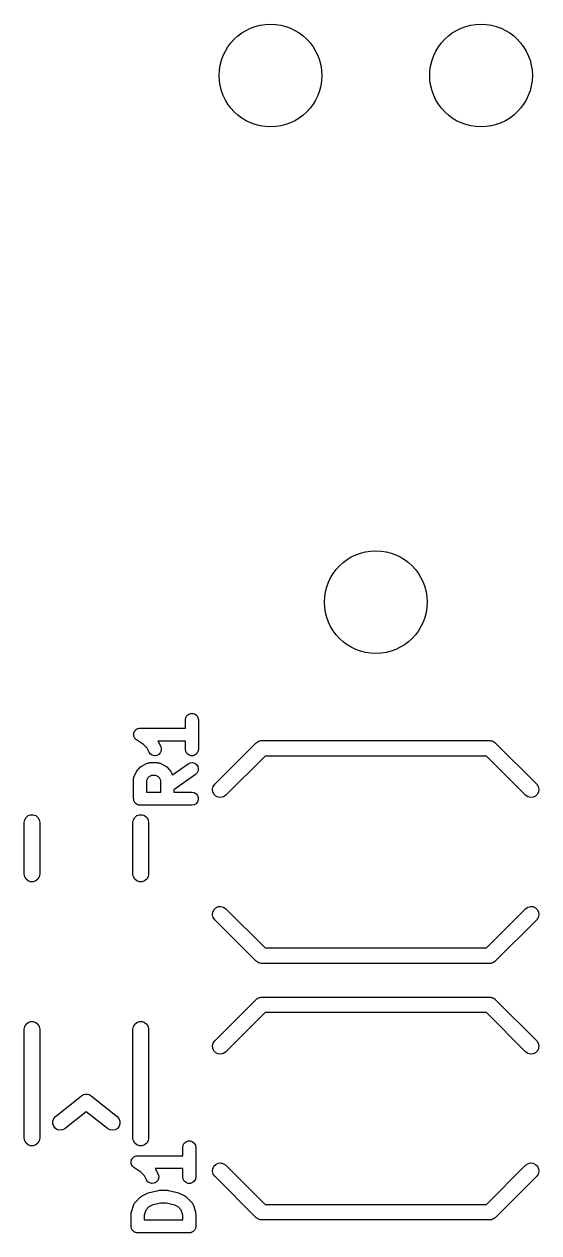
# Model space of a CAD drawing. Extents: x 133.5 to 186.6, y -127.2 to -72.7.
# Drawn here: x 156.56 to 161.53, y -88.76 to -77.1 of the extents above; entities that cross this region are included whole.
import ezdxf

# ---------------------------------------------------------------- set-up
doc = ezdxf.new("R2010")
doc.units = 0
doc.header["$MEASUREMENT"] = 0
doc.layers.add('BLACK', color=7, linetype='CONTINUOUS')

msp = doc.modelspace()

# ---------------------------------------------------------------- linework, layer by layer
at = {"layer": 'Black'}
for p, q in [((158.114, -83.8071), (158.117, -83.7858)), ((158.114, -83.8875), (158.114, -83.8071)), ((158.117, -83.7858), (158.128, -83.767)), ((158.128, -83.767), (158.145, -83.753)), ((158.145, -83.753), (158.165, -83.7456)), ((158.165, -83.7456), (158.187, -83.7456)), ((158.187, -83.7456), (158.207, -83.753)), ((158.207, -83.753), (158.224, -83.767)), ((158.224, -83.767), (158.235, -83.7858)), ((158.235, -83.7858), (158.239, -83.8071)), ((158.239, -83.8071), (158.239, -84.0929)), ((157.614, -83.946), (157.615, -83.9426)), ((157.615, -83.9391), (157.617, -83.9321)), ((157.615, -83.9426), (157.615, -83.9391)), ((157.617, -83.9321), (157.619, -83.9249)), ((157.619, -83.9249), (157.621, -83.922)), ((157.621, -83.922), (157.622, -83.9188)), ((157.622, -83.9188), (157.627, -83.913)), ((157.627, -83.913), (157.631, -83.9068)), ((157.631, -83.9068), (157.634, -83.9048)), ((157.634, -83.9048), (157.636, -83.9021)), ((157.636, -83.9021), (157.642, -83.8984)), ((157.642, -83.8984), (157.648, -83.894)), ((157.648, -83.894), (157.652, -83.893)), ((157.652, -83.893), (157.655, -83.8913)), ((157.655, -83.8913), (157.662, -83.89)), ((157.662, -83.89), (157.669, -83.8879)), ((157.669, -83.8879), (157.673, -83.8881)), ((157.673, -83.8881), (157.676, -83.8875)), ((157.676, -83.8875), (158.114, -83.8875)), ((157.615, -83.9534), (157.614, -83.946)), ((157.615, -83.9609), (157.615, -83.9534)), ((157.616, -83.9641), (157.615, -83.9609)), ((157.616, -83.9676), (157.616, -83.9641)), ((157.62, -83.9742), (157.616, -83.9676)), ((157.622, -83.9813), (157.62, -83.9742)), ((157.624, -83.9839), (157.622, -83.9813)), ((157.626, -83.987), (157.624, -83.9839)), ((157.631, -83.9922), (157.626, -83.987)), ((157.636, -83.9979), (157.631, -83.9922)), ((157.639, -83.9996), (157.636, -83.9979)), ((157.642, -84.002), (157.639, -83.9996)), ((157.708, -84.0462), (157.642, -84.002)), ((157.744, -84.0823), (157.708, -84.0462)), ((158.114, -84.0125), (157.848, -84.0125)), ((157.848, -84.0125), (157.851, -84.0173)), ((157.851, -84.0173), (157.875, -84.0649)), ((158.114, -84.0929), (158.114, -84.0125)), ((158.397, -84.4296), (158.797, -84.0296)), ((158.797, -84.0296), (158.8, -84.0277)), ((158.8, -84.0277), (158.802, -84.0252)), ((158.802, -84.0252), (158.811, -84.0203)), ((158.811, -84.0203), (158.819, -84.0147)), ((158.819, -84.0147), (158.822, -84.0138)), ((158.822, -84.0138), (158.825, -84.0121)), ((158.825, -84.0121), (158.835, -84.0104)), ((158.835, -84.0104), (158.844, -84.0079)), ((158.844, -84.0079), (158.847, -84.0082)), ((158.847, -84.0082), (158.851, -84.0076)), ((158.851, -84.0076), (161.051, -84.0076)), ((161.051, -84.0076), (161.054, -84.0082)), ((161.054, -84.0082), (161.057, -84.0079)), ((161.057, -84.0079), (161.067, -84.0104)), ((161.067, -84.0104), (161.076, -84.0121)), ((161.076, -84.0121), (161.079, -84.0138)), ((161.079, -84.0138), (161.082, -84.0147)), ((161.082, -84.0147), (161.09, -84.0203)), ((161.09, -84.0203), (161.099, -84.0252)), ((161.099, -84.0252), (161.101, -84.0277)), ((161.101, -84.0277), (161.104, -84.0296)), ((161.104, -84.0296), (161.504, -84.4296)), ((157.763, -84.1208), (157.744, -84.0823)), ((157.776, -84.1382), (157.763, -84.1208)), ((157.794, -84.1502), (157.776, -84.1382)), ((157.815, -84.1552), (157.794, -84.1502)), ((157.837, -84.1528), (157.815, -84.1552)), ((157.856, -84.1431), (157.837, -84.1528)), ((157.871, -84.1273), (157.856, -84.1431)), ((157.88, -84.1074), (157.871, -84.1273)), ((157.875, -84.0649), (157.881, -84.0857)), ((157.881, -84.0857), (157.88, -84.1074)), ((158.117, -84.1142), (158.114, -84.0929)), ((158.128, -84.133), (158.117, -84.1142)), ((158.145, -84.147), (158.128, -84.133)), ((158.165, -84.1544), (158.145, -84.147)), ((158.187, -84.1544), (158.165, -84.1544)), ((158.207, -84.147), (158.187, -84.1544)), ((158.224, -84.133), (158.207, -84.147)), ((158.235, -84.1142), (158.224, -84.133)), ((158.239, -84.0929), (158.235, -84.1142)), ((158.882, -84.1576), (158.504, -84.5357)), ((161.019, -84.1576), (158.882, -84.1576)), ((161.397, -84.5357), (161.019, -84.1576)), ((157.644, -84.303), (157.65, -84.295)), ((157.65, -84.295), (157.656, -84.2868)), ((157.656, -84.2868), (157.68, -84.2629)), ((157.68, -84.2629), (157.688, -84.2572)), ((157.688, -84.2572), (157.696, -84.2512)), ((157.696, -84.2512), (157.743, -84.2274)), ((157.743, -84.2274), (157.747, -84.2264)), ((157.747, -84.2264), (157.75, -84.2246)), ((157.75, -84.2246), (157.757, -84.2233)), ((157.757, -84.2233), (157.764, -84.2212)), ((157.764, -84.2212), (157.768, -84.2215)), ((157.768, -84.2215), (157.771, -84.2208)), ((157.771, -84.2208), (157.843, -84.2208)), ((157.843, -84.2208), (157.846, -84.2215)), ((157.846, -84.2215), (157.85, -84.2212)), ((157.85, -84.2212), (157.857, -84.2233)), ((157.857, -84.2233), (157.864, -84.2246)), ((157.864, -84.2246), (157.867, -84.2264)), ((157.867, -84.2264), (157.871, -84.2274)), ((157.871, -84.2274), (157.918, -84.2512)), ((157.918, -84.2512), (157.926, -84.2572)), ((157.926, -84.2572), (157.935, -84.2629)), ((157.935, -84.2629), (157.958, -84.2868)), ((157.958, -84.2868), (157.964, -84.295)), ((157.964, -84.295), (157.97, -84.303)), ((157.988, -84.3387), (158.14, -84.2321)), ((158.14, -84.2321), (158.16, -84.223)), ((158.16, -84.223), (158.182, -84.2211)), ((158.182, -84.2211), (158.203, -84.2267)), ((158.203, -84.2267), (158.22, -84.2391)), ((158.22, -84.2391), (158.233, -84.2569)), ((158.233, -84.2569), (158.238, -84.2779)), ((158.238, -84.2779), (158.237, -84.2995)), ((157.614, -84.3714), (157.616, -84.3644)), ((157.614, -84.375), (157.614, -84.3714)), ((157.614, -84.3786), (157.614, -84.375)), ((157.614, -84.569), (157.614, -84.3786)), ((157.616, -84.3644), (157.617, -84.3572)), ((157.617, -84.3572), (157.619, -84.3541)), ((157.619, -84.3541), (157.62, -84.3506)), ((157.62, -84.3506), (157.644, -84.303)), ((157.751, -84.368), (157.739, -84.3933)), ((157.739, -84.3933), (157.739, -84.5065)), ((157.761, -84.3585), (157.751, -84.368)), ((157.786, -84.3458), (157.761, -84.3585)), ((157.828, -84.3458), (157.786, -84.3458)), ((157.853, -84.3585), (157.828, -84.3458)), ((157.863, -84.368), (157.853, -84.3585)), ((157.876, -84.3933), (157.863, -84.368)), ((157.876, -84.5065), (157.876, -84.3933)), ((157.97, -84.303), (157.988, -84.3387)), ((158.212, -84.3345), (158.001, -84.4825)), ((158.227, -84.3192), (158.212, -84.3345)), ((158.237, -84.2995), (158.227, -84.3192)), ((157.739, -84.5065), (157.876, -84.5065)), ((158.001, -84.4825), (158.001, -84.5065)), ((158.001, -84.5065), (158.176, -84.5065)), ((158.176, -84.5065), (158.198, -84.5103)), ((158.198, -84.5103), (158.216, -84.5212)), ((158.216, -84.5212), (158.23, -84.5378)), ((158.376, -84.4761), (158.383, -84.4509)), ((158.378, -84.502), (158.376, -84.4761)), ((158.389, -84.5256), (158.378, -84.502)), ((158.383, -84.4509), (158.397, -84.4296)), ((158.408, -84.5441), (158.389, -84.5256)), ((161.512, -84.5256), (161.494, -84.5441)), ((161.504, -84.4296), (161.518, -84.4509)), ((161.523, -84.502), (161.512, -84.5256)), ((161.518, -84.4509), (161.525, -84.4761)), ((161.525, -84.4761), (161.523, -84.502)), ((157.615, -84.5744), (157.614, -84.569)), ((157.615, -84.5799), (157.615, -84.5744)), ((157.617, -84.585), (157.615, -84.5799)), ((157.617, -84.5904), (157.617, -84.585)), ((157.62, -84.5952), (157.617, -84.5904)), ((157.622, -84.6003), (157.62, -84.5952)), ((157.626, -84.6045), (157.622, -84.6003)), ((157.628, -84.6092), (157.626, -84.6045)), ((157.633, -84.6127), (157.628, -84.6092)), ((157.636, -84.6169), (157.633, -84.6127)), ((157.641, -84.6197), (157.636, -84.6169)), ((157.645, -84.6232), (157.641, -84.6197)), ((157.65, -84.625), (157.645, -84.6232)), ((157.655, -84.6278), (157.65, -84.625)), ((157.66, -84.6287), (157.655, -84.6278)), ((157.665, -84.6306), (157.66, -84.6287)), ((157.671, -84.6306), (157.665, -84.6306)), ((157.676, -84.6315), (157.671, -84.6306)), ((158.176, -84.6315), (157.676, -84.6315)), ((158.198, -84.6278), (158.176, -84.6315)), ((158.216, -84.6169), (158.198, -84.6278)), ((158.23, -84.6003), (158.216, -84.6169)), ((158.23, -84.5378), (158.238, -84.5582)), ((158.238, -84.5799), (158.23, -84.6003)), ((158.238, -84.5582), (158.238, -84.5799)), ((158.431, -84.5551), (158.408, -84.5441)), ((158.457, -84.5573), (158.431, -84.5551)), ((158.482, -84.5506), (158.457, -84.5573)), ((158.504, -84.5357), (158.482, -84.5506)), ((161.419, -84.5506), (161.397, -84.5357)), ((161.444, -84.5573), (161.419, -84.5506)), ((161.47, -84.5551), (161.444, -84.5573)), ((161.494, -84.5441), (161.47, -84.5551)), ((156.562, -84.7716), (156.575, -84.7491)), ((156.575, -84.7491), (156.595, -84.7323)), ((156.595, -84.7323), (156.619, -84.7234)), ((156.619, -84.7234), (156.645, -84.7234)), ((156.645, -84.7234), (156.67, -84.7323)), ((156.67, -84.7323), (156.69, -84.7491)), ((156.69, -84.7491), (156.703, -84.7716)), ((157.612, -84.7716), (157.625, -84.7491)), ((157.625, -84.7491), (157.645, -84.7323)), ((157.645, -84.7323), (157.669, -84.7234)), ((157.669, -84.7234), (157.695, -84.7234)), ((157.695, -84.7234), (157.72, -84.7323)), ((157.72, -84.7323), (157.74, -84.7491)), ((157.74, -84.7491), (157.753, -84.7716)), ((156.557, -84.7973), (156.562, -84.7716)), ((156.557, -85.2973), (156.557, -84.7973)), ((156.703, -84.7716), (156.707, -84.7973)), ((156.707, -84.7973), (156.707, -85.2973)), ((157.607, -84.7973), (157.612, -84.7716)), ((157.607, -85.2973), (157.607, -84.7973)), ((157.753, -84.7716), (157.757, -84.7973)), ((157.757, -84.7973), (157.757, -85.2973)), ((156.562, -85.3229), (156.557, -85.2973)), ((156.575, -85.3455), (156.562, -85.3229)), ((156.703, -85.3229), (156.69, -85.3455)), ((156.707, -85.2973), (156.703, -85.3229)), ((157.612, -85.3229), (157.607, -85.2973)), ((157.625, -85.3455), (157.612, -85.3229)), ((157.753, -85.3229), (157.74, -85.3455)), ((157.757, -85.2973), (157.753, -85.3229)), ((156.595, -85.3622), (156.575, -85.3455)), ((156.619, -85.3711), (156.595, -85.3622)), ((156.645, -85.3711), (156.619, -85.3711)), ((156.67, -85.3622), (156.645, -85.3711)), ((156.69, -85.3455), (156.67, -85.3622)), ((157.645, -85.3622), (157.625, -85.3455)), ((157.669, -85.3711), (157.645, -85.3622)), ((157.695, -85.3711), (157.669, -85.3711)), ((157.72, -85.3622), (157.695, -85.3711)), ((157.74, -85.3455), (157.72, -85.3622)), ((158.376, -85.6892), (158.378, -85.6632)), ((158.383, -85.7143), (158.376, -85.6892)), ((158.378, -85.6632), (158.389, -85.6396)), ((158.389, -85.6396), (158.408, -85.6212)), ((158.408, -85.6212), (158.431, -85.6102)), ((158.431, -85.6102), (158.457, -85.6079)), ((158.457, -85.6079), (158.482, -85.6147)), ((158.482, -85.6147), (158.504, -85.6296)), ((158.504, -85.6296), (158.882, -86.0076)), ((161.019, -86.0076), (161.397, -85.6296)), ((161.397, -85.6296), (161.419, -85.6147)), ((161.419, -85.6147), (161.444, -85.6079)), ((161.444, -85.6079), (161.47, -85.6102)), ((161.47, -85.6102), (161.494, -85.6212)), ((161.494, -85.6212), (161.512, -85.6396)), ((161.512, -85.6396), (161.523, -85.6632)), ((161.525, -85.6892), (161.518, -85.7143)), ((161.523, -85.6632), (161.525, -85.6892)), ((158.397, -85.7357), (158.383, -85.7143)), ((158.797, -86.1357), (158.397, -85.7357)), ((161.504, -85.7357), (161.104, -86.1357)), ((161.518, -85.7143), (161.504, -85.7357)), ((158.882, -86.0076), (161.019, -86.0076)), ((158.8, -86.1376), (158.797, -86.1357)), ((158.802, -86.1401), (158.8, -86.1376)), ((158.811, -86.145), (158.802, -86.1401)), ((158.819, -86.1506), (158.811, -86.145)), ((158.822, -86.1515), (158.819, -86.1506)), ((158.825, -86.1531), (158.822, -86.1515)), ((158.835, -86.1548), (158.825, -86.1531)), ((158.844, -86.1573), (158.835, -86.1548)), ((158.847, -86.1571), (158.844, -86.1573)), ((158.851, -86.1576), (158.847, -86.1571)), ((161.051, -86.1576), (158.851, -86.1576)), ((161.054, -86.1571), (161.051, -86.1576)), ((161.057, -86.1573), (161.054, -86.1571)), ((161.067, -86.1548), (161.057, -86.1573)), ((161.076, -86.1531), (161.067, -86.1548)), ((161.079, -86.1515), (161.076, -86.1531)), ((161.082, -86.1506), (161.079, -86.1515)), ((161.09, -86.145), (161.082, -86.1506)), ((161.099, -86.1401), (161.09, -86.145)), ((161.101, -86.1376), (161.099, -86.1401)), ((161.104, -86.1357), (161.101, -86.1376)), ((158.397, -86.9045), (158.797, -86.5045)), ((158.797, -86.5045), (158.8, -86.5026)), ((158.8, -86.5026), (158.802, -86.5)), ((158.802, -86.5), (158.811, -86.4951)), ((158.811, -86.4951), (158.819, -86.4895)), ((158.819, -86.4895), (158.822, -86.4887)), ((158.822, -86.4887), (158.825, -86.487)), ((158.825, -86.487), (158.835, -86.4853)), ((158.835, -86.4853), (158.844, -86.4828)), ((158.844, -86.4828), (158.847, -86.4831)), ((158.847, -86.4831), (158.851, -86.4825)), ((158.851, -86.4825), (161.051, -86.4825)), ((161.051, -86.4825), (161.054, -86.4831)), ((161.054, -86.4831), (161.057, -86.4828)), ((161.057, -86.4828), (161.067, -86.4853)), ((161.067, -86.4853), (161.076, -86.487)), ((161.076, -86.487), (161.079, -86.4887)), ((161.079, -86.4887), (161.082, -86.4895)), ((161.082, -86.4895), (161.09, -86.4951)), ((161.09, -86.4951), (161.099, -86.5)), ((161.099, -86.5), (161.101, -86.5026)), ((161.101, -86.5026), (161.104, -86.5045)), ((161.104, -86.5045), (161.504, -86.9045)), ((156.575, -86.7446), (156.595, -86.7279)), ((156.595, -86.7279), (156.619, -86.719)), ((156.619, -86.719), (156.645, -86.719)), ((156.645, -86.719), (156.67, -86.7279)), ((156.67, -86.7279), (156.69, -86.7446)), ((157.625, -86.7446), (157.645, -86.7279)), ((157.645, -86.7279), (157.669, -86.719)), ((157.669, -86.719), (157.695, -86.719)), ((157.695, -86.719), (157.72, -86.7279)), ((157.72, -86.7279), (157.74, -86.7446)), ((158.882, -86.6325), (158.504, -87.0105)), ((161.019, -86.6325), (158.882, -86.6325)), ((161.397, -87.0105), (161.019, -86.6325)), ((156.557, -86.7929), (156.562, -86.7672)), ((156.557, -87.8429), (156.557, -86.7929)), ((156.562, -86.7672), (156.575, -86.7446)), ((156.69, -86.7446), (156.703, -86.7672)), ((156.703, -86.7672), (156.707, -86.7929)), ((156.707, -86.7929), (156.707, -87.8429)), ((157.607, -86.7929), (157.612, -86.7672)), ((157.607, -87.8429), (157.607, -86.7929)), ((157.612, -86.7672), (157.625, -86.7446)), ((157.74, -86.7446), (157.753, -86.7672)), ((157.753, -86.7672), (157.757, -86.7929)), ((157.757, -86.7929), (157.757, -87.8429)), ((158.376, -86.951), (158.383, -86.9258)), ((158.378, -86.9769), (158.376, -86.951)), ((158.383, -86.9258), (158.397, -86.9045)), ((161.504, -86.9045), (161.518, -86.9258)), ((161.518, -86.9258), (161.525, -86.951)), ((161.525, -86.951), (161.523, -86.9769)), ((158.389, -87.0005), (158.378, -86.9769)), ((158.408, -87.0189), (158.389, -87.0005)), ((158.431, -87.0299), (158.408, -87.0189)), ((158.457, -87.0322), (158.431, -87.0299)), ((158.482, -87.0255), (158.457, -87.0322)), ((158.504, -87.0105), (158.482, -87.0255)), ((161.419, -87.0255), (161.397, -87.0105)), ((161.444, -87.0322), (161.419, -87.0255)), ((161.47, -87.0299), (161.444, -87.0322)), ((161.494, -87.0189), (161.47, -87.0299)), ((161.512, -87.0005), (161.494, -87.0189)), ((161.523, -86.9769), (161.512, -87.0005)), ((156.861, -87.6343), (157.111, -87.4343)), ((157.111, -87.4343), (157.12, -87.4289)), ((157.12, -87.4289), (157.13, -87.423)), ((157.13, -87.423), (157.132, -87.4226)), ((157.132, -87.4226), (157.133, -87.4218)), ((157.133, -87.4218), (157.145, -87.4201)), ((157.145, -87.4201), (157.156, -87.4179)), ((157.156, -87.4179), (157.157, -87.4181)), ((157.157, -87.4181), (157.159, -87.4179)), ((157.159, -87.4179), (157.17, -87.4201)), ((157.17, -87.4201), (157.181, -87.4218)), ((157.181, -87.4218), (157.183, -87.4226)), ((157.183, -87.4226), (157.185, -87.423)), ((157.185, -87.423), (157.194, -87.4289)), ((157.194, -87.4289), (157.204, -87.4343)), ((157.204, -87.4343), (157.454, -87.6343)), ((156.834, -87.6781), (156.843, -87.6538)), ((156.843, -87.6538), (156.861, -87.6343)), ((157.157, -87.5889), (156.954, -87.7514)), ((157.361, -87.7514), (157.157, -87.5889)), ((157.454, -87.6343), (157.472, -87.6538)), ((157.472, -87.6538), (157.481, -87.6781)), ((156.833, -87.7041), (156.834, -87.6781)), ((156.842, -87.7288), (156.833, -87.7041)), ((156.858, -87.7492), (156.842, -87.7288)), ((156.88, -87.7627), (156.858, -87.7492)), ((156.906, -87.7678), (156.88, -87.7627)), ((156.931, -87.7639), (156.906, -87.7678)), ((156.954, -87.7514), (156.931, -87.7639)), ((157.383, -87.7639), (157.361, -87.7514)), ((157.409, -87.7678), (157.383, -87.7639)), ((157.435, -87.7627), (157.409, -87.7678)), ((157.457, -87.7492), (157.435, -87.7627)), ((157.473, -87.7288), (157.457, -87.7492)), ((157.482, -87.7041), (157.473, -87.7288)), ((157.481, -87.6781), (157.482, -87.7041)), ((156.562, -87.8685), (156.557, -87.8429)), ((156.575, -87.8911), (156.562, -87.8685)), ((156.595, -87.9078), (156.575, -87.8911)), ((156.619, -87.9167), (156.595, -87.9078)), ((156.67, -87.9078), (156.645, -87.9167)), ((156.69, -87.8911), (156.67, -87.9078)), ((156.703, -87.8685), (156.69, -87.8911)), ((156.707, -87.8429), (156.703, -87.8685)), ((157.612, -87.8685), (157.607, -87.8429)), ((157.625, -87.8911), (157.612, -87.8685)), ((157.645, -87.9078), (157.625, -87.8911)), ((157.669, -87.9167), (157.645, -87.9078)), ((157.72, -87.9078), (157.695, -87.9167)), ((157.74, -87.8911), (157.72, -87.9078)), ((157.753, -87.8685), (157.74, -87.8911)), ((157.757, -87.8429), (157.753, -87.8685)), ((158.092, -87.9108), (158.103, -87.892)), ((158.103, -87.892), (158.12, -87.878)), ((158.12, -87.878), (158.14, -87.8706)), ((158.14, -87.8706), (158.162, -87.8706)), ((158.162, -87.8706), (158.182, -87.878)), ((158.182, -87.878), (158.199, -87.892)), ((158.199, -87.892), (158.21, -87.9108)), ((156.645, -87.9167), (156.619, -87.9167)), ((157.611, -88.0271), (157.617, -88.0234)), ((157.617, -88.0234), (157.623, -88.019)), ((157.623, -88.019), (157.627, -88.018)), ((157.627, -88.018), (157.63, -88.0163)), ((157.63, -88.0163), (157.637, -88.015)), ((157.637, -88.015), (157.644, -88.0129)), ((157.644, -88.0129), (157.648, -88.0131)), ((157.648, -88.0131), (157.651, -88.0125)), ((157.651, -88.0125), (158.089, -88.0125)), ((157.695, -87.9167), (157.669, -87.9167)), ((158.089, -87.9321), (158.092, -87.9108)), ((158.089, -88.0125), (158.089, -87.9321)), ((158.21, -87.9108), (158.214, -87.9321)), ((158.214, -87.9321), (158.214, -88.2179)), ((157.589, -88.071), (157.59, -88.0676)), ((157.59, -88.0784), (157.589, -88.071)), ((157.59, -88.0641), (157.592, -88.0571)), ((157.59, -88.0676), (157.59, -88.0641)), ((157.59, -88.0859), (157.59, -88.0784)), ((157.591, -88.0891), (157.59, -88.0859)), ((157.591, -88.0926), (157.591, -88.0891)), ((157.595, -88.0992), (157.591, -88.0926)), ((157.592, -88.0571), (157.594, -88.0499)), ((157.594, -88.0499), (157.596, -88.047)), ((157.597, -88.1063), (157.595, -88.0992)), ((157.596, -88.047), (157.597, -88.0438)), ((157.597, -88.0438), (157.602, -88.038)), ((157.599, -88.1089), (157.597, -88.1063)), ((157.601, -88.112), (157.599, -88.1089)), ((157.606, -88.1172), (157.601, -88.112)), ((157.602, -88.038), (157.606, -88.0318)), ((157.606, -88.0318), (157.609, -88.0298)), ((157.611, -88.1229), (157.606, -88.1172)), ((157.609, -88.0298), (157.611, -88.0271)), ((157.614, -88.1246), (157.611, -88.1229)), ((157.617, -88.127), (157.614, -88.1246)), ((157.683, -88.1712), (157.617, -88.127)), ((158.089, -88.1375), (157.823, -88.1375)), ((157.823, -88.1375), (157.826, -88.1423)), ((157.826, -88.1423), (157.85, -88.1899)), ((158.089, -88.2179), (158.089, -88.1375)), ((158.376, -88.164), (158.378, -88.1381)), ((158.378, -88.1381), (158.389, -88.1145)), ((158.389, -88.1145), (158.408, -88.0961)), ((158.408, -88.0961), (158.431, -88.0851)), ((158.431, -88.0851), (158.457, -88.0828)), ((158.457, -88.0828), (158.482, -88.0895)), ((158.482, -88.0895), (158.504, -88.1045)), ((158.504, -88.1045), (158.882, -88.4825)), ((161.019, -88.4825), (161.397, -88.1045)), ((161.397, -88.1045), (161.419, -88.0895)), ((161.419, -88.0895), (161.444, -88.0828)), ((161.444, -88.0828), (161.47, -88.0851)), ((161.47, -88.0851), (161.494, -88.0961)), ((161.494, -88.0961), (161.512, -88.1145)), ((161.512, -88.1145), (161.523, -88.1381)), ((161.523, -88.1381), (161.525, -88.164)), ((157.719, -88.2073), (157.683, -88.1712)), ((157.738, -88.2458), (157.719, -88.2073)), ((157.751, -88.2632), (157.738, -88.2458)), ((157.846, -88.2523), (157.831, -88.2681)), ((157.855, -88.2324), (157.846, -88.2523)), ((157.85, -88.1899), (157.856, -88.2107)), ((157.856, -88.2107), (157.855, -88.2324)), ((158.092, -88.2392), (158.089, -88.2179)), ((158.103, -88.258), (158.092, -88.2392)), ((158.12, -88.272), (158.103, -88.258)), ((158.199, -88.258), (158.182, -88.272)), ((158.21, -88.2392), (158.199, -88.258)), ((158.214, -88.2179), (158.21, -88.2392)), ((158.383, -88.1892), (158.376, -88.164)), ((158.397, -88.2105), (158.383, -88.1892)), ((158.797, -88.6105), (158.397, -88.2105)), ((161.504, -88.2105), (161.104, -88.6105)), ((161.518, -88.1892), (161.504, -88.2105)), ((161.525, -88.164), (161.518, -88.1892)), ((157.742, -88.3762), (157.749, -88.3743)), ((157.749, -88.3743), (157.755, -88.3715)), ((157.769, -88.2752), (157.751, -88.2632)), ((157.755, -88.3715), (157.85, -88.3477)), ((157.79, -88.2802), (157.769, -88.2752)), ((157.812, -88.2778), (157.79, -88.2802)), ((157.831, -88.2681), (157.812, -88.2778)), ((157.85, -88.3477), (157.858, -88.3472)), ((157.858, -88.3472), (157.865, -88.3458)), ((157.865, -88.3458), (157.937, -88.3458)), ((157.937, -88.3458), (157.944, -88.3472)), ((157.944, -88.3472), (157.952, -88.3477)), ((157.952, -88.3477), (158.047, -88.3715)), ((158.047, -88.3715), (158.054, -88.3743)), ((158.054, -88.3743), (158.06, -88.3762)), ((158.14, -88.2794), (158.12, -88.272)), ((158.162, -88.2794), (158.14, -88.2794)), ((158.182, -88.272), (158.162, -88.2794)), ((157.592, -88.5552), (157.616, -88.4838)), ((157.616, -88.4838), (157.617, -88.4806)), ((157.617, -88.4806), (157.618, -88.4772)), ((157.618, -88.4772), (157.623, -88.4712)), ((157.623, -88.4712), (157.626, -88.4647)), ((157.626, -88.4647), (157.629, -88.4623)), ((157.629, -88.4623), (157.631, -88.4594)), ((157.631, -88.4594), (157.678, -88.4118)), ((157.678, -88.4118), (157.687, -88.406)), ((157.687, -88.406), (157.695, -88.4)), ((157.695, -88.4), (157.742, -88.3762)), ((157.792, -88.4911), (157.76, -88.5073)), ((157.873, -88.4708), (157.792, -88.4911)), ((157.929, -88.4708), (157.873, -88.4708)), ((158.01, -88.4911), (157.929, -88.4708)), ((158.043, -88.5073), (158.01, -88.4911)), ((158.06, -88.3762), (158.108, -88.4)), ((158.108, -88.4), (158.116, -88.406)), ((158.116, -88.406), (158.124, -88.4118)), ((158.124, -88.4118), (158.172, -88.4594)), ((158.172, -88.4594), (158.174, -88.4623)), ((158.174, -88.4623), (158.176, -88.4647)), ((158.176, -88.4647), (158.18, -88.4712)), ((158.18, -88.4712), (158.184, -88.4772)), ((158.184, -88.4772), (158.185, -88.4806)), ((158.185, -88.4806), (158.187, -88.4838)), ((158.187, -88.4838), (158.21, -88.5552)), ((158.882, -88.4825), (161.019, -88.4825)), ((157.589, -88.575), (157.59, -88.5652)), ((157.589, -88.694), (157.589, -88.575)), ((157.59, -88.5652), (157.592, -88.5552)), ((157.73, -88.5373), (157.714, -88.5851)), ((157.714, -88.5851), (157.714, -88.6315)), ((157.76, -88.5073), (157.73, -88.5373)), ((158.073, -88.5373), (158.043, -88.5073)), ((158.089, -88.5851), (158.073, -88.5373)), ((158.089, -88.6315), (158.089, -88.5851)), ((158.21, -88.5552), (158.212, -88.5651)), ((158.212, -88.5651), (158.214, -88.575)), ((158.214, -88.575), (158.214, -88.694)), ((157.59, -88.6994), (157.589, -88.694)), ((157.59, -88.7049), (157.59, -88.6994)), ((157.592, -88.71), (157.59, -88.7049)), ((157.592, -88.7154), (157.592, -88.71)), ((157.595, -88.7202), (157.592, -88.7154)), ((157.597, -88.7253), (157.595, -88.7202)), ((157.601, -88.7295), (157.597, -88.7253)), ((157.714, -88.6315), (158.089, -88.6315)), ((158.205, -88.7253), (158.202, -88.7295)), ((158.207, -88.7202), (158.205, -88.7253)), ((158.21, -88.7154), (158.207, -88.7202)), ((158.211, -88.71), (158.21, -88.7154)), ((158.213, -88.7049), (158.211, -88.71)), ((158.214, -88.694), (158.213, -88.6994)), ((158.213, -88.6994), (158.213, -88.7049)), ((158.8, -88.6124), (158.797, -88.6105)), ((158.802, -88.615), (158.8, -88.6124)), ((158.811, -88.6199), (158.802, -88.615)), ((158.819, -88.6255), (158.811, -88.6199)), ((158.822, -88.6263), (158.819, -88.6255)), ((158.825, -88.628), (158.822, -88.6263)), ((158.835, -88.6297), (158.825, -88.628)), ((158.844, -88.6322), (158.835, -88.6297)), ((158.847, -88.6319), (158.844, -88.6322)), ((158.851, -88.6325), (158.847, -88.6319)), ((161.051, -88.6325), (158.851, -88.6325)), ((161.054, -88.6319), (161.051, -88.6325)), ((161.057, -88.6322), (161.054, -88.6319)), ((161.067, -88.6297), (161.057, -88.6322)), ((161.076, -88.628), (161.067, -88.6297)), ((161.079, -88.6263), (161.076, -88.628)), ((161.082, -88.6255), (161.079, -88.6263)), ((161.09, -88.6199), (161.082, -88.6255)), ((161.099, -88.615), (161.09, -88.6199)), ((161.101, -88.6124), (161.099, -88.615)), ((161.104, -88.6105), (161.101, -88.6124)), ((157.603, -88.7342), (157.601, -88.7295)), ((157.608, -88.7377), (157.603, -88.7342)), ((157.611, -88.7419), (157.608, -88.7377)), ((157.616, -88.7447), (157.611, -88.7419)), ((157.62, -88.7482), (157.616, -88.7447)), ((157.625, -88.75), (157.62, -88.7482)), ((157.63, -88.7528), (157.625, -88.75)), ((157.635, -88.7537), (157.63, -88.7528)), ((157.64, -88.7556), (157.635, -88.7537)), ((157.646, -88.7556), (157.64, -88.7556)), ((157.651, -88.7565), (157.646, -88.7556)), ((158.151, -88.7565), (157.651, -88.7565)), ((158.157, -88.7556), (158.151, -88.7565)), ((158.162, -88.7556), (158.157, -88.7556)), ((158.167, -88.7537), (158.162, -88.7556)), ((158.173, -88.7528), (158.167, -88.7537)), ((158.177, -88.75), (158.173, -88.7528)), ((158.182, -88.7482), (158.177, -88.75)), ((158.187, -88.7447), (158.182, -88.7482)), ((158.191, -88.7419), (158.187, -88.7447)), ((158.195, -88.7377), (158.191, -88.7419)), ((158.199, -88.7342), (158.195, -88.7377)), ((158.202, -88.7295), (158.199, -88.7342))]:
    msp.add_line(p, q, dxfattribs=at)
for centre in [(158.935, -77.5929), (160.967, -77.5929), (159.951, -82.6729)]:
    msp.add_circle(centre, 0.4955, dxfattribs=at)

doc.saveas('drawing.dxf')
